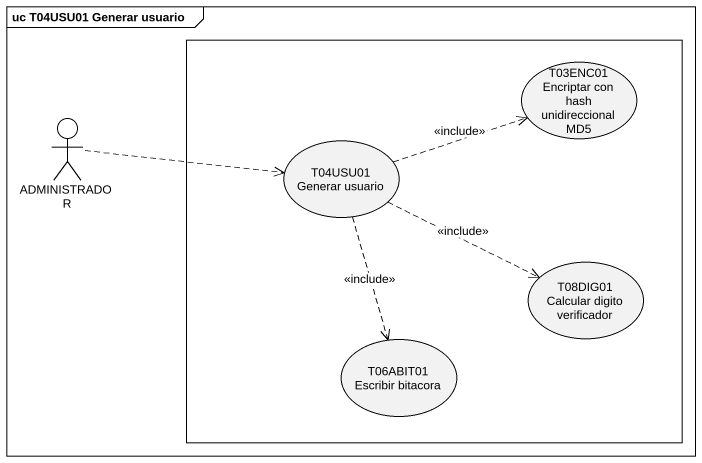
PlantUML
@startuml
mainframe uc T04USU01 Generar usuario
rectangle " " as rectangle1 {
  usecase "T03ENC01 Encriptar con hash unidireccional MD5" as T03ENC01_Encriptar_con_hash
  usecase "T04USU01 Generar usuario" as T04USU01_Generar_usuario
  usecase "T08DIG01 Calcular digito verificador" as T08DIG01_Calcular_digito
  usecase "T06ABIT01 Escribir bitacora" as T06ABIT01_Escribir_bitacora
}
actor ADMINISTRADOR
ADMINISTRADOR .right.> T04USU01_Generar_usuario
T04USU01_Generar_usuario .right.> T03ENC01_Encriptar_con_hash : <<include>>
T04USU01_Generar_usuario .right.> T08DIG01_Calcular_digito : <<include>>
T04USU01_Generar_usuario ..> T06ABIT01_Escribir_bitacora : <<include>>
@enduml
